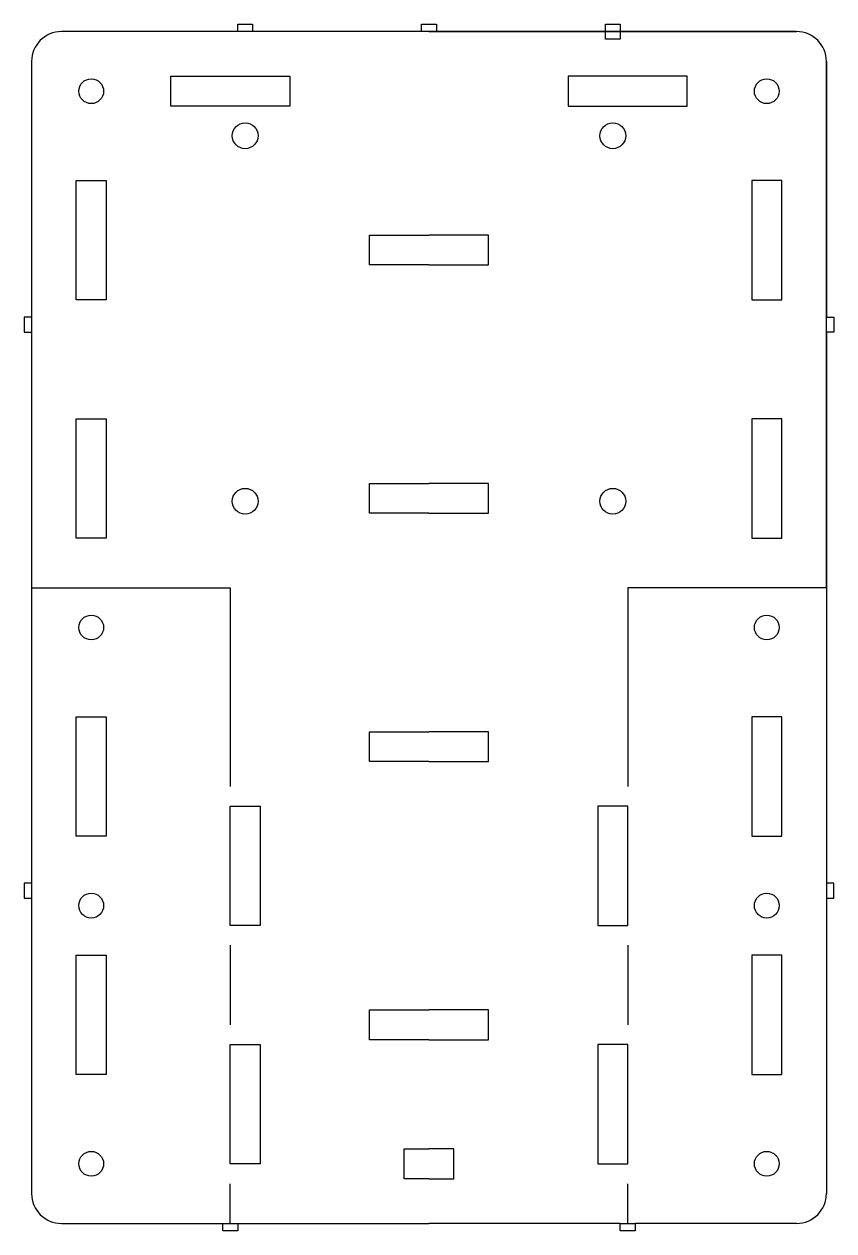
# Model space of a CAD drawing. Header units: millimetres. Extents: x -1 to 81, y -1 to 121.
import ezdxf

# ---------------------------------------------------------------- set-up
doc = ezdxf.new("R2010")
doc.units = ezdxf.units.MM
doc.layers.get('0').update_dxf_attribs({"linetype": 'CONTINUOUS'})

msp = doc.modelspace()

# ---------------------------------------------------------------- linework, layer by layer
for p, q in [((39.25, 120.75), (40.75, 120.75)), ((39.25, 120), (39.25, 120.75)), ((40.75, 120.75), (40.75, 120)), ((57.75, 120.75), (59.25, 120.75)), ((57.75, 120), (57.75, 120.75)), ((59.25, 120.75), (59.25, 120)), ((77, 120), (3, 120)), ((20.75, 120), (3, 120)), ((39.25, 120), (22.25, 120)), ((40, 120), (37.5, 120)), ((40, 120), (40.75, 120)), ((40.75, 120), (57.75, 120)), ((59.25, 120), (77, 120)), ((0, 117), (0, 64)), ((0, 117), (0, 64)), ((80, 64), (80, 117)), ((80, 117), (80, 91.25)), ((34, 99.5), (40, 99.5)), ((34, 96.5), (34, 99.5)), ((46, 99.5), (40, 99.5)), ((46, 96.5), (46, 99.5)), ((40, 96.5), (34, 96.5)), ((40, 96.5), (46, 96.5)), ((0, 91.25), (-0.75, 91.25)), ((-0.75, 91.25), (-0.75, 89.75)), ((-0.75, 89.75), (0, 89.75)), ((80, 89.75), (80, 64)), ((34, 74.5), (40, 74.5)), ((34, 71.5), (34, 74.5)), ((46, 74.5), (40, 74.5)), ((46, 71.5), (46, 74.5)), ((40, 71.5), (34, 71.5)), ((40, 71.5), (46, 71.5)), ((0, 64), (0, 3)), ((0, 64), (20, 64)), ((20, 64), (20, 44)), ((80, 64), (60, 64)), ((60, 64), (60, 44)), ((80, 64), (80, 34.25)), ((34, 49.5), (40, 49.5)), ((34, 46.5), (34, 49.5)), ((46, 49.5), (40, 49.5)), ((46, 46.5), (46, 49.5)), ((40, 46.5), (34, 46.5)), ((40, 46.5), (46, 46.5)), ((-0.75, 34.25), (-0.75, 32.75)), ((0, 34.25), (-0.75, 34.25)), ((-0.75, 32.75), (0, 32.75)), ((80, 32.75), (80, 3)), ((20, 28), (20, 20)), ((60, 28), (60, 20)), ((34, 21.5), (40, 21.5)), ((34, 18.5), (34, 21.5)), ((46, 21.5), (40, 21.5)), ((46, 18.5), (46, 21.5)), ((40, 18.5), (34, 18.5)), ((40, 18.5), (46, 18.5)), ((37.5, 4.5), (37.5, 7.5)), ((37.5, 7.5), (40, 7.5)), ((42.5, 7.5), (40, 7.5)), ((42.5, 4.5), (42.5, 7.5)), ((20, 0), (20, 4)), ((40, 4.5), (37.5, 4.5)), ((40, 4.5), (42.5, 4.5)), ((60, 0), (60, 4)), ((3, 0), (19.25, 0)), ((20.75, 0), (40, 0)), ((59.25, 0), (40, 0)), ((77, 0), (60.75, 0))]:
    msp.add_line(p, q)
for points in [[(20.75, 120.75), (22.25, 120.75), (22.25, 120), (20.75, 120)], [(57.75, 120), (59.25, 120), (59.25, 119.25), (57.75, 119.25)], [(14, 115.5), (26, 115.5), (26, 112.5), (14, 112.5)], [(54, 115.5), (54, 112.5), (66, 112.5), (66, 115.5)], [(4.5, 105), (7.5, 105), (7.5, 93), (4.5, 93)], [(72.5, 93), (75.5, 93), (75.5, 105), (72.5, 105)], [(80.75, 91.25), (80.75, 89.75), (80, 89.75), (80, 91.25)], [(4.5, 81), (7.5, 81), (7.5, 69), (4.5, 69)], [(75.5, 81), (72.5, 81), (72.5, 69), (75.5, 69)], [(4.5, 51), (7.5, 51), (7.5, 39), (4.5, 39)], [(75.5, 51), (72.5, 51), (72.5, 39), (75.5, 39)], [(20, 42), (23, 42), (23, 30), (20, 30)], [(60, 30), (60, 42), (57, 42), (57, 30)], [(80, 34.25), (80, 32.75), (80.75, 32.75), (80.75, 34.25)], [(4.5, 27), (7.5, 27), (7.5, 15), (4.5, 15)], [(75.5, 27), (72.5, 27), (72.5, 15), (75.5, 15)], [(20, 18), (23, 18), (23, 6), (20, 6)], [(60, 6), (60, 18), (57, 18), (57, 6)], [(20.75, -0.75), (19.25, -0.75), (19.25, 0), (20, 0), (20.75, 0)], [(60.75, -0.75), (59.25, -0.75), (59.25, 0), (60, 0), (60.75, 0)]]:
    msp.add_lwpolyline(points, close=True)
for centre, radius in [((6, 114), 1.25), ((74, 114), 1.25), ((21.5, 109.51), 1.3), ((58.5, 109.51), 1.3), ((21.5, 72.71), 1.3), ((58.5, 72.71), 1.3), ((6, 60), 1.25), ((74, 60), 1.25), ((6, 32), 1.25), ((74, 32), 1.25), ((6, 6), 1.25), ((74, 6), 1.25)]:
    msp.add_circle(centre, radius)
for centre, start, end in [((3, 117), 90, 180), ((77, 117), 0, 90), ((3, 3), 180, 270), ((77, 3), -90, 0)]:
    msp.add_arc(centre, 3, start, end)

doc.saveas('drawing.dxf')
